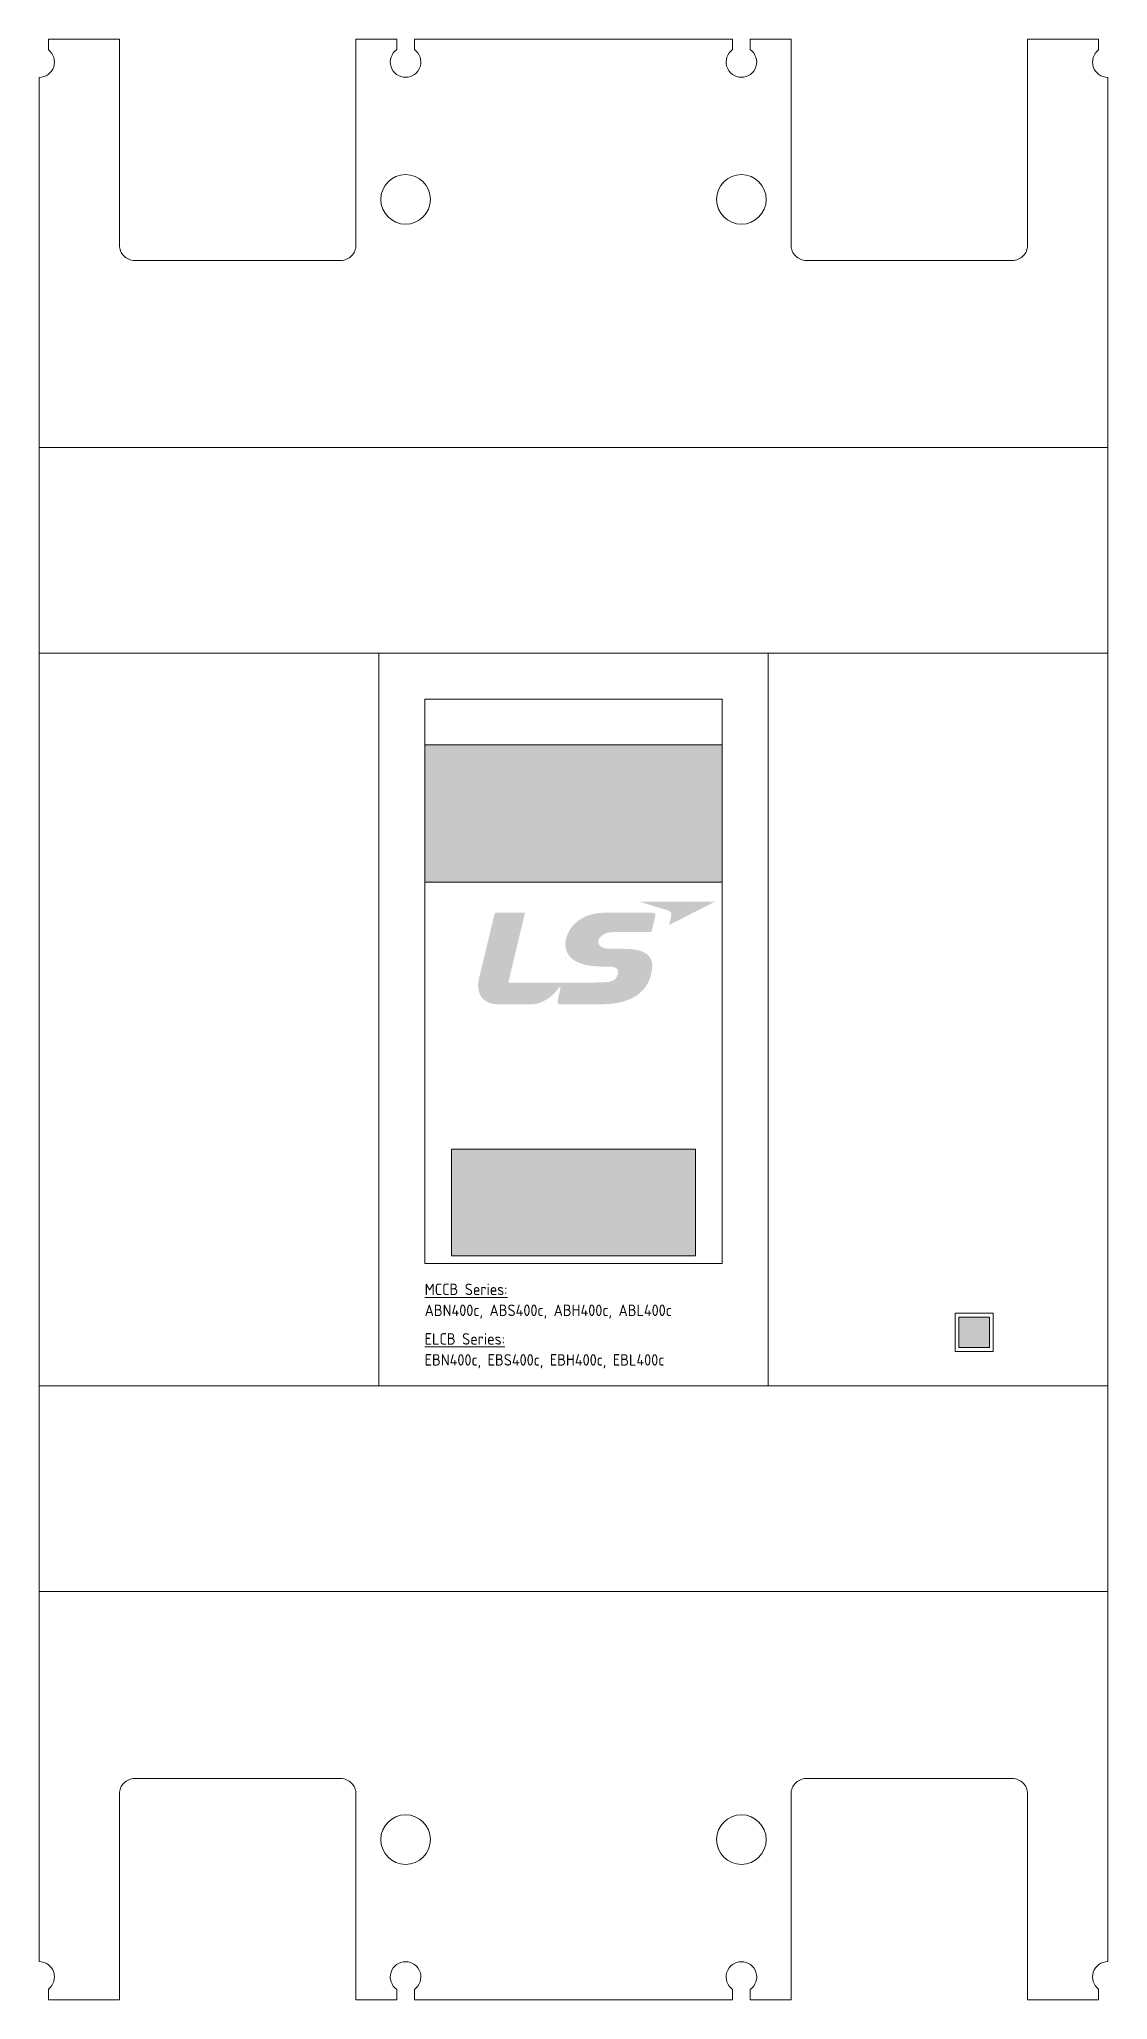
# Model space of a CAD drawing. Header units: millimetres. Extents: x 0 to 140, y 41 to 298.
import ezdxf
from ezdxf.enums import TextEntityAlignment as Align

# ---------------------------------------------------------------- set-up
doc = ezdxf.new("R2010")
doc.units = ezdxf.units.MM
doc.layers.add('hw_Text', color=7, linetype='Continuous', lineweight=13)
doc.styles.add('WD_IEC', font='isocp2.shx')

# ---------------------------------------------------------------- blocks, each defined once
blk = doc.blocks.new('*U3871')
h = blk.add_hatch(color=10)
edge = h.paths.add_edge_path()
edge.add_spline(control_points=[(10.5597, 6.7227), (10.5597, 6.7227), (15.5292, 6.7227), (15.5292, 6.7227), (15.5292, 6.7227), (12.5227, 5.194), (12.5227, 5.194), (12.5227, 5.194), (12.6282, 5.6846), (12.6608, 5.831), (12.6957, 5.9856), (12.6412, 6.0887), (12.451, 6.1474), (12.2549, 6.2072), (10.5597, 6.7227), (10.5597, 6.7227)], knot_values=[0, 0, 0, 0, 1, 1, 1, 2, 2, 2, 3, 3, 3, 4, 4, 4, 5, 5, 5, 5], degree=3, periodic=0)
h = blk.add_hatch(color=152)
edge = h.paths.add_edge_path()
edge.add_spline(control_points=[(8.564, 2.4685), (8.9563, 2.4685), (9.1808, 2.3695), (9.1808, 2.1071), (9.1808, 1.9364), (9.0647, 1.7112), (8.9598, 1.6289), (8.7187, 1.4434), (8.5071, 1.4239), (7.3804, 1.4239), (7.3804, 1.4239), (1.9845, 1.4239), (1.9845, 1.4239), (1.9845, 1.4239), (3.0765, 6), (3.0765, 6), (3.0765, 6), (1.2699, 6), (1.2699, 6), (1.1455, 6), (1.099, 5.9656), (1.0613, 5.8181), (1.0613, 5.8181), (0.0442, 1.6058), (0.0442, 1.6058), (-0.1471, 0.7691), (0.2857, 0), (1.2486, 0), (2.2111, 0), (2.7619, 0), (3.5799, 0), (4.1541, 0), (4.8861, 0.4936), (5.2879, 1.0618), (5.3385, 1.1329), (5.4271, 1.146), (5.3916, 0.9943), (5.3208, 0.6944), (5.236, 0.3324), (5.2144, 0.2429), (5.1738, 0.067), (5.266, 0), (5.3495, 0), (5.3495, 0), (7.4326, 0), (8.0953, 0), (10.4251, 0), (11.3139, 1.1151), (11.4147, 2.4436), (11.4656, 3.1179), (10.9845, 3.6322), (9.6483, 3.6322), (9.6483, 3.6322), (8.9865, 3.6322), (8.6221, 3.6322), (8.2547, 3.6322), (7.8802, 3.7638), (7.8802, 4.0914), (7.8802, 4.4268), (8.308, 4.7296), (8.8585, 4.7296), (8.8585, 4.7296), (11.3596, 4.7296), (11.3596, 4.7296), (11.3596, 4.7296), (11.5587, 5.5206), (11.6019, 5.7037), (11.6558, 5.9342), (11.5877, 6), (11.4182, 6), (11.4182, 6), (8.3288, 6), (8.3288, 6), (6.5328, 6), (5.7269, 4.8013), (5.7269, 3.9445), (5.7269, 3.0871), (6.4178, 2.4697), (8.1984, 2.4697), (8.1984, 2.4697), (8.564, 2.4685), (8.564, 2.4685)], knot_values=[0, 0, 0, 0, 1, 1, 1, 2, 2, 2, 3, 3, 3, 4, 4, 4, 5, 5, 5, 6, 6, 6, 7, 7, 7, 8, 8, 8, 9, 9, 9, 10, 10, 10, 11, 11, 11, 12, 12, 12, 13, 13, 13, 14, 14, 14, 15, 15, 15, 16, 16, 16, 17, 17, 17, 18, 18, 18, 19, 19, 19, 20, 20, 20, 21, 21, 21, 22, 22, 22, 23, 23, 23, 24, 24, 24, 25, 25, 25, 26, 26, 26, 27, 27, 27, 27], degree=3, periodic=0)
at = {"layer": 'Defpoints', "color": 2, "linetype": 'ByBlock', "lineweight": 9}
blk.add_line((5.7544, 3), (5.7544, 3), dxfattribs=at)
blk = doc.blocks.new('Metasol 400AF')
at = {"linetype": 'ByBlock', "lineweight": 9}
for color, points in [(254, [(50.5, 18), (89.5, 18), (89.5, 36), (50.5, 36)]), (20, [(86, -17), (54, -17), (54, -31), (86, -31)]), (20, [(120.5, -43), (124.5, -43), (124.5, -39), (120.5, -39)])]:
    blk.add_hatch(color=color, dxfattribs=at).paths.add_polyline_path(points)
at = {"linetype": 'ByBlock', "lineweight": 18, "ltscale": 10}
blk.add_lwpolyline([(10.5, 128.5), (1.2, 128.5), (1.2, 127.1, -0.720759), (0, 123.5), (0, -123.5, -0.720759), (1.2, -127.1), (1.2, -128.5), (10.5, -128.5), (10.5, -101.5, -0.414214), (12.5, -99.5), (39.5, -99.5, -0.414214), (41.5, -101.5), (41.5, -128.5), (46.85, -128.5), (46.85, -127.14, -3.162006), (49.15, -127.14), (49.15, -128.5), (90.85, -128.5), (90.85, -127.14, -3.162006), (93.15, -127.14), (93.15, -128.5), (98.5, -128.5), (98.5, -101.5, -0.414214), (100.5, -99.5), (127.5, -99.5, -0.414214), (129.5, -101.5), (129.5, -128.5), (138.8, -128.5), (138.8, -127.1, -0.720759), (140, -123.5), (140, 123.5, -0.720759), (138.8, 127.1), (138.8, 128.5), (129.5, 128.5), (129.5, 101.5, -0.414214), (127.5, 99.5), (100.5, 99.5, -0.414214), (98.5, 101.5), (98.5, 128.5), (93.15, 128.5), (93.15, 127.14, -3.162006), (90.85, 127.14), (90.85, 128.5), (49.15, 128.5), (49.15, 127.14, -3.162006), (46.85, 127.14), (46.85, 128.5), (41.5, 128.5), (41.5, 101.5, -0.414214), (39.5, 99.5), (12.5, 99.5, -0.414214), (10.5, 101.5)], format="xyb", close=True, dxfattribs=at)
at = {"color": 0, "linetype": 'ByBlock', "lineweight": 9}
for points in [[(0, 75), (140, 75), (140, -75), (0, -75)], [(0, 48), (140, 48), (140, -48), (0, -48)], [(44.5, 48), (95.5, 48), (95.5, -48), (44.5, -48)], [(50.5, -32), (89.5, -32), (89.5, 42), (50.5, 42)], [(50.5, 18), (89.5, 18), (89.5, 36), (50.5, 36)], [(54, -17), (86, -17), (86, -31), (54, -31)], [(120, -43.5), (125, -43.5), (125, -38.5), (120, -38.5)]]:
    blk.add_lwpolyline(points, close=True, dxfattribs=at)
at = {"color": 20, "linetype": 'ByBlock', "lineweight": 9}
blk.add_lwpolyline([(120.5, -43), (124.5, -43), (124.5, -39), (120.5, -39)], close=True, dxfattribs=at)
at = {"color": 112, "linetype": 'ByBlock', "lineweight": 9}
for centre in [(48, 107.5), (92, 107.5), (48, -107.5), (92, -107.5)]:
    blk.add_circle(centre, 3.25, dxfattribs=at)
at = {"color": 0, "linetype": 'ByBlock', "lineweight": 9, "xscale": 2, "yscale": 2, "zscale": 2}
blk.add_blockref('*U3871', (57.49, 2), dxfattribs=at)
at = {"layer": 'Defpoints', "color": 8, "linetype": 'ByBlock', "lineweight": 9, "style": 'WD_IEC'}
for s, p in [('%%UMCCB Series:', (50.5, -35.37)), ('ABN400c, ABS400c, ABH400c, ABL400c', (50.5, -38.12)), ('%%UELCB Series:', (50.5, -41.87)), ('EBN400c, EBS400c, EBH400c, EBL400c', (50.5, -44.62))]:
    blk.add_text(s, height=1.5, dxfattribs=at).set_placement(p, align=Align.MIDDLE_LEFT)
at = {"layer": 'hw_Text', "style": 'WD_IEC', "flags": 12}
blk.add_attdef('TYPE', text='', height=6, dxfattribs=at).set_placement((70, -4.5), align=Align.MIDDLE_CENTER)
at = {"layer": 'hw_Text', "color": 1, "style": 'WD_IEC', "flags": 12}
blk.add_attdef('RATE', text='', height=6, dxfattribs=at).set_placement((70, -12.5), align=Align.MIDDLE_CENTER)

msp = doc.modelspace()

# ---------------------------------------------------------------- block references
msp.add_blockref('Metasol 400AF', (0, 170))

doc.saveas('drawing.dxf')
